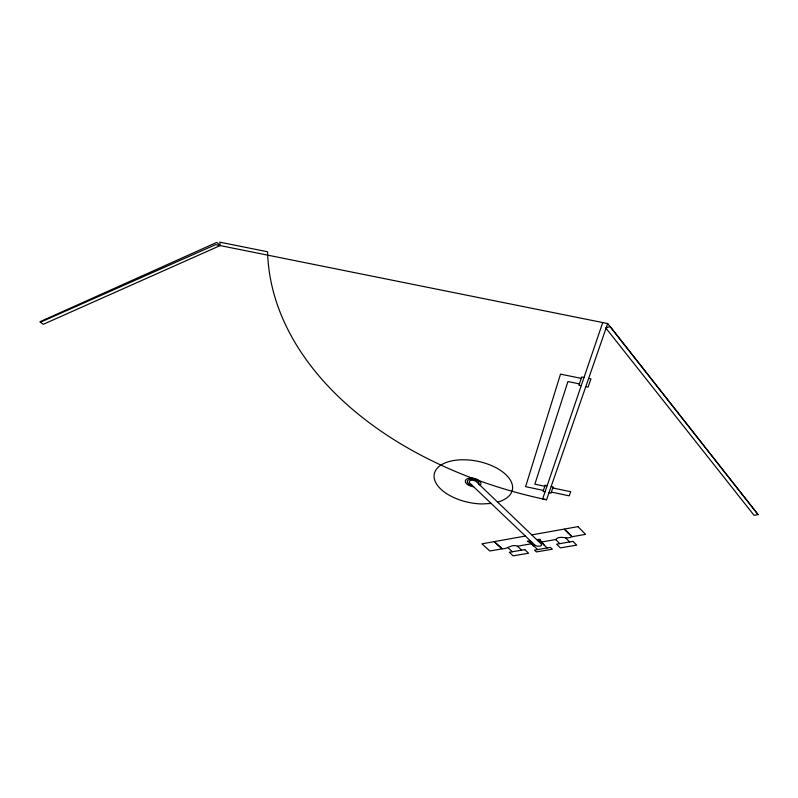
<?xml version="1.0" encoding="UTF-8"?>
<svg xmlns="http://www.w3.org/2000/svg" width="798" height="798" viewBox="0 0 798 798"><rect width="100%" height="100%" fill="white"/><g stroke="black" fill="none" stroke-linecap="round" stroke-linejoin="round"><path stroke-width="1.2" d="M602.729 322.562L542.64 498.93L546.55 499.757L607.677 323.559L215.59 244.657L40.508 322.173M525.383 536.047L494.411 541.593L502.281 548.825C507.817 549.094 511.658 543.747 517.403 546.201L531.249 543.797M541.652 541.992L555.667 539.558C559.747 534.67 566.809 539.907 571.817 536.745L564.156 529.104L531.777 534.899M478.79 484.047L478.89 483.907A5.975 3.152 11.5 0 0 474.281 479.468A5.975 3.152 11.5 0 0 467.349 480.985A5.975 3.152 11.5 0 0 471.977 485.413L472.276 485.473M220.158 245.575L43.242 324.327L39.9 321.764L216.737 242.412L220.158 245.575L219.829 242.173L267.559 251.769L267.709 255.141A368.965 247.101 4.5 0 0 546.55 499.757M497.513 502.022L499.618 501.533A39.84 21.037 11.5 0 0 491.638 465.633A39.84 21.037 11.5 0 0 434.401 473.433A39.84 21.037 11.5 0 0 481.952 503.947L491.159 503.458M530.301 540.725L527.318 541.253L527.867 541.513A13.307 6.474 10.2 0 1 531.199 543.757L534.47 546.49M536.685 539.608L540.176 539.318A14.045 6.923 9.2 0 0 541.583 541.912L544.086 544.974M531.538 541.912L529.942 542.191L537.702 549.563M537.922 540.795L539.458 540.525L547.179 547.957M758.1 514.62L754.07 515.328L605.742 327.908L610.161 326.572L758.1 514.62L607.677 323.559M584.026 377.464L581.712 376.995L578.919 385.244L581.213 385.713M588.645 378.412L590.959 378.89L588.076 387.12L585.792 386.651M581.243 378.382L560.505 374.142L525.603 486.65L543.418 490.411M579.388 383.888L567.937 381.544L534.85 484.187L544.805 486.281M547.159 485.663L545.164 485.244L543.069 491.428L545.044 491.847M551.149 486.501L553.144 486.92L550.989 493.104L549.004 492.685M552.785 487.957L570.76 491.748L569.203 495.847L551.348 492.077M508.117 547.817L512.366 551.747M517.403 546.201L521.643 550.161M555.667 539.558L559.837 543.638M565.523 537.842L569.672 541.962M473.633 486.76A7.97 4.199 11.5 0 1 465.324 480.835A7.97 4.199 11.5 0 1 475.349 478.66A7.97 4.199 11.5 0 1 480.147 485.354M494.102 541.652L481.942 543.827L489.852 550.989L501.982 548.884L494.102 541.652M577.961 526.63L564.495 529.044L572.156 536.695L585.572 534.361L577.961 526.63M524.755 549.632L509.294 552.276L513.154 555.827L528.595 553.223L524.755 549.632M572.974 541.393L556.585 544.196L560.376 547.877L576.735 545.124L572.974 541.393M550.411 547.408L534.52 550.101L536.426 551.907L552.306 549.233L550.411 547.408M534.65 544.874L469.862 483.169A3.98 2.105 11.5 0 1 470.93 480.356A3.98 2.105 11.5 0 1 476.386 481.743L541.024 543.777A3.761 1.835 9.7 0 1 539.757 546.161A3.761 1.835 9.7 0 1 534.65 544.874"/></g></svg>
